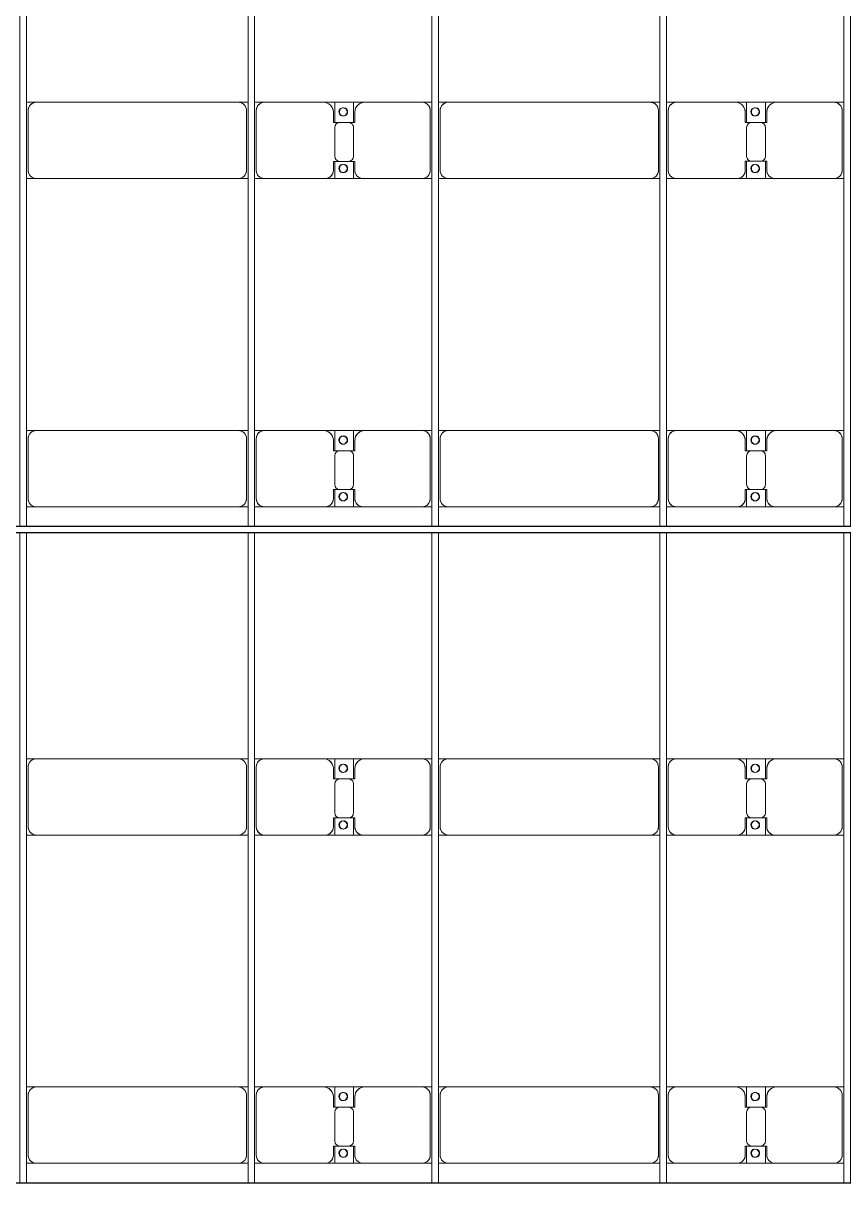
# Model space of a CAD drawing. Header units: millimetres. Extents: x -248177 to 167033, y 156986 to 268923.
# Drawn here: x -163822 to -158822, y 170400 to 177465 of the extents above; entities that cross this region are included whole.
import ezdxf

# ---------------------------------------------------------------- set-up
doc = ezdxf.new("R2010")
doc.units = ezdxf.units.MM
for name, color, linetype, lineweight in [('A-DETL-MBND', 5, 'Continuous', 9), ('A-GENM', 13, 'Continuous', 9), ('S-BEAM', 12, 'Continuous', 9)]:
    doc.layers.add(name, color=color, linetype=linetype, lineweight=lineweight)

# ---------------------------------------------------------------- blocks, each defined once
blk = doc.blocks.new('Dầm C52 - Dầm C52-24593-BỐ TRÍ KHUNG KẾT CẤU BÈ PIN 02')
at = {"layer": 'S-BEAM', "color": 1}
for p, q in [((-42198.2, 20), (-38238.2, 20)), ((-38198.2, 20), (-32238.2, 20)), ((-38238.2, -20), (-42198.2, -20)), ((-32238.2, -20), (-38198.2, -20))]:
    blk.add_line(p, q, dxfattribs=at)
blk = doc.blocks.new('Dai phao do pin - DẢI PHAO ĐỠ PIN-V139-BỐ TRÍ KHUNG KẾT CẤU BÈ PIN 02')
at = {"layer": 'A-DETL-MBND', "color": 8}
for p, q in [((1830.4, 241.6), (1889.7, 241.6)), ((1830.4, 241.6), (1889.7, 241.6)), ((3120.3, 241.6), (1889.7, 241.6)), ((3120.3, 241.6), (3179.7, 241.6)), ((3120.3, 241.6), (3179.7, 241.6)), ((3219.7, 241.6), (3279.7, 241.6)), ((3219.7, 241.6), (3279.7, 241.6)), ((3639.7, 241.6), (3279.7, 241.6)), ((3639.7, 241.6), (3822.2, 241.6)), ((3822.2, 241.6), (3639.7, 241.6)), ((3707.8, 241.6), (3890.3, 241.6)), ((3707.8, 116.2), (3707.8, 241.6)), ((3890.3, 241.6), (3707.8, 241.6)), ((3822.2, 241.6), (3822.2, 116.2)), ((4240.3, 241.6), (3890.3, 241.6)), ((4240.3, 241.6), (4299.7, 241.6)), ((4240.3, 241.6), (4299.7, 241.6)), ((4339.7, 241.6), (4399.7, 241.6)), ((4339.7, 241.6), (4399.7, 241.6)), ((5630.3, 241.6), (4399.7, 241.6)), ((5630.3, 241.6), (5689.7, 241.6)), ((5630.3, 241.6), (5689.7, 241.6)), ((5729.7, 241.6), (5789.7, 241.6)), ((5729.7, 241.6), (5789.7, 241.6)), ((6149.7, 241.6), (5789.7, 241.6)), ((6149.7, 241.6), (6332.2, 241.6)), ((6332.2, 241.6), (6149.7, 241.6)), ((6217.8, 241.6), (6400.3, 241.6)), ((6217.8, 116.2), (6217.8, 241.6)), ((6400.3, 241.6), (6217.8, 241.6)), ((6332.2, 241.6), (6332.2, 116.2)), ((6750.3, 241.6), (6400.3, 241.6)), ((6750.3, 241.6), (6809.7, 241.6)), ((6750.3, 241.6), (6809.7, 241.6)), ((1839.7, 191.6), (1839.7, -173.4)), ((3170.3, -173.4), (3170.3, 191.6)), ((3229.7, 191.6), (3229.7, -173.4)), ((3699.7, 118.2), (3699.7, 181.6)), ((3830.3, 181.6), (3830.3, 118.2)), ((4290.3, -173.4), (4290.3, 191.6)), ((4349.7, 191.6), (4349.7, -173.4)), ((5680.3, -173.4), (5680.3, 191.6)), ((5739.7, 191.6), (5739.7, -173.4)), ((6209.7, 118.2), (6209.7, 181.6)), ((6340.3, 181.6), (6340.3, 118.2)), ((6800.3, -173.4), (6800.3, 191.6)), ((3792.2, 118.2), (3699.7, 118.2)), ((3707.8, 88.2), (3707.8, -88.2)), ((3830.3, 118.2), (3737.8, 118.2)), ((3822.2, -88.2), (3822.2, 88.2)), ((6302.2, 118.2), (6209.7, 118.2)), ((6217.8, 88.2), (6217.8, -88.2)), ((6340.3, 118.2), (6247.8, 118.2)), ((6332.2, -88.2), (6332.2, 88.2)), ((3699.7, -173.4), (3699.7, -118.2)), ((3699.7, -118.2), (3792.2, -118.2)), ((3707.8, -223.4), (3707.8, -116.2)), ((3737.8, -118.2), (3830.3, -118.2)), ((3822.2, -116.2), (3822.2, -223.4)), ((3830.3, -118.2), (3830.3, -173.4)), ((6209.7, -173.4), (6209.7, -118.2)), ((6209.7, -118.2), (6302.2, -118.2)), ((6217.8, -223.4), (6217.8, -116.2)), ((6247.8, -118.2), (6340.3, -118.2)), ((6332.2, -116.2), (6332.2, -223.4)), ((6340.3, -118.2), (6340.3, -173.4)), ((1889.7, -223.4), (1830.4, -223.4)), ((1889.7, -223.4), (1830.4, -223.4)), ((1889.7, -223.4), (3120.3, -223.4)), ((3179.7, -223.4), (3120.3, -223.4)), ((3179.7, -223.4), (3120.3, -223.4)), ((3279.7, -223.4), (3219.7, -223.4)), ((3279.7, -223.4), (3219.7, -223.4)), ((3279.7, -223.4), (3649.7, -223.4)), ((3822.2, -223.4), (3649.7, -223.4)), ((3649.7, -223.4), (3822.2, -223.4)), ((3880.3, -223.4), (3707.8, -223.4)), ((3707.8, -223.4), (3880.3, -223.4)), ((3880.3, -223.4), (4240.3, -223.4)), ((4299.7, -223.4), (4240.3, -223.4)), ((4299.7, -223.4), (4240.3, -223.4)), ((4399.7, -223.4), (4339.7, -223.4)), ((4399.7, -223.4), (4339.7, -223.4)), ((4399.7, -223.4), (5630.3, -223.4)), ((5689.7, -223.4), (5630.3, -223.4)), ((5689.7, -223.4), (5630.3, -223.4)), ((5789.7, -223.4), (5729.7, -223.4)), ((5789.7, -223.4), (5729.7, -223.4)), ((5789.7, -223.4), (6159.7, -223.4)), ((6332.2, -223.4), (6159.7, -223.4)), ((6159.7, -223.4), (6332.2, -223.4)), ((6390.3, -223.4), (6217.8, -223.4)), ((6217.8, -223.4), (6390.3, -223.4)), ((6390.3, -223.4), (6750.3, -223.4)), ((6809.7, -223.4), (6750.3, -223.4)), ((6809.7, -223.4), (6750.3, -223.4))]:
    blk.add_line(p, q, dxfattribs=at)
for centre, radius, start, end in [((1889.7, 191.6), 50, 90, 180), ((1889.7, 191.6), 50, 150, 180), ((1889.7, 191.6), 50, 105, 135), ((3120.3, 191.6), 50, 360, 90), ((3120.3, 191.6), 50, 60, 90), ((3120.3, 191.6), 50, 15, 30), ((3279.7, 191.6), 50, 90, 180), ((3279.7, 191.6), 50, 105, 180), ((3639.7, 181.6), 60, 360, 90), ((3639.7, 181.6), 60, 360, 54.8778), ((3890.3, 181.6), 60, 90, 180), ((3890.3, 181.6), 60, 120, 180), ((4240.3, 191.6), 50, 360, 90), ((4240.3, 191.6), 50, 360, 75), ((4399.7, 191.6), 50, 90, 180), ((4399.7, 191.6), 50, 150, 180), ((4399.7, 191.6), 50, 105, 135), ((5630.3, 191.6), 50, 360, 90), ((5630.3, 191.6), 50, 60, 90), ((5630.3, 191.6), 50, 15, 30), ((5789.7, 191.6), 50, 90, 180), ((5789.7, 191.6), 50, 105, 180), ((6149.7, 181.6), 60, 0, 90), ((6149.7, 181.6), 60, 0, 60), ((6400.3, 181.6), 60, 90, 180), ((6400.3, 181.6), 60, 120, 180), ((6750.3, 191.6), 50, 360, 90), ((6750.3, 191.6), 50, 360, 75), ((3758.6, 183.2), 25, 0, 180), ((3758.6, 183.2), 25, 180, 0), ((3758.6, 183.2), 25, 0, 165), ((3761.4, 183.2), 25, 0, 180), ((3761.4, 183.2), 25, 90, 180), ((3761.4, 183.2), 25, 180, 0), ((3761.4, 183.2), 25, 180, 300), ((3758.6, 183.2), 25, 210, 0), ((3761.4, 183.2), 25, 15, 75), ((3761.4, 183.2), 25, 330, 345), ((6268.6, 183.2), 25, 0, 180), ((6268.6, 183.2), 25, 180, 0), ((6268.6, 183.2), 25, 0, 165), ((6271.4, 183.2), 25, 0, 180), ((6271.4, 183.2), 25, 90, 180), ((6271.4, 183.2), 25, 180, 0), ((6271.4, 183.2), 25, 180, 300), ((6268.6, 183.2), 25, 210, 0), ((6271.4, 183.2), 25, 15, 75), ((6271.4, 183.2), 25, 330, 345), ((3737.8, 88.2), 30, 90, 180), ((3792.2, 88.2), 30, 360, 90), ((6247.8, 88.2), 30, 90, 180), ((6302.2, 88.2), 30, 360, 90), ((3737.8, -88.2), 30, 180, 270), ((3758.6, -161.8), 25, 0, 180), ((3758.6, -161.8), 25, 105, 165), ((3761.4, -161.8), 25, 360, 180), ((3761.4, -161.8), 25, 105, 180), ((3758.6, -161.8), 25, 360, 75), ((3761.4, -161.8), 25, 15, 75), ((3792.2, -88.2), 30, 270, 360), ((6247.8, -88.2), 30, 180, 270), ((6268.6, -161.8), 25, 0, 180), ((6268.6, -161.8), 25, 105, 165), ((6271.4, -161.8), 25, 0, 180), ((6271.4, -161.8), 25, 105, 180), ((6268.6, -161.8), 25, 0, 75), ((6271.4, -161.8), 25, 15, 75), ((6302.2, -88.2), 30, 270, 0), ((1889.7, -173.4), 50, 180, 270), ((1889.7, -173.4), 50, 180, 210), ((3120.3, -173.4), 50, 270, 360), ((3120.3, -173.4), 50, 330, 360), ((3279.7, -173.4), 50, 180, 270), ((3279.7, -173.4), 50, 180, 255), ((3649.7, -173.4), 50, 270, 360), ((3649.7, -173.4), 50, 285, 0), ((3758.6, -161.8), 25, 180, 0), ((3758.6, -161.8), 25, 195, 360), ((3761.4, -161.8), 25, 180, 0), ((3761.4, -161.8), 25, 180, 270), ((3761.4, -161.8), 25, 285, 345), ((3880.3, -173.4), 50, 180, 270), ((3880.3, -173.4), 50, 180, 255), ((4240.3, -173.4), 50, 270, 360), ((4240.3, -173.4), 50, 285, 360), ((4399.7, -173.4), 50, 180, 270), ((4399.7, -173.4), 50, 180, 210), ((5630.3, -173.4), 50, 270, 360), ((5630.3, -173.4), 50, 330, 360), ((5789.7, -173.4), 50, 180, 270), ((5789.7, -173.4), 50, 180, 255), ((6159.7, -173.4), 50, 270, 0), ((6159.7, -173.4), 50, 285, 0), ((6268.6, -161.8), 25, 180, 0), ((6268.6, -161.8), 25, 195, 0), ((6271.4, -161.8), 25, 180, 0), ((6271.4, -161.8), 25, 180, 270), ((6271.4, -161.8), 25, 285, 345), ((6390.3, -173.4), 50, 180, 270), ((6390.3, -173.4), 50, 180, 255), ((6750.3, -173.4), 50, 270, 360), ((6750.3, -173.4), 50, 285, 360), ((1889.7, -173.4), 50, 240, 270), ((3120.3, -173.4), 50, 285, 300), ((4399.7, -173.4), 50, 240, 270), ((5630.3, -173.4), 50, 285, 300)]:
    blk.add_arc(centre, radius, start, end, dxfattribs=at)
blk = doc.blocks.new('Dai phao do pin - DẢI PHAO ĐỠ PIN-V140-BỐ TRÍ KHUNG KẾT CẤU BÈ PIN 02')
at = {"layer": 'A-DETL-MBND', "color": 8}
for p, q in [((1830.3, 241.6), (1889.7, 241.6)), ((1830.3, 241.6), (1889.7, 241.6)), ((3120.3, 241.6), (1889.7, 241.6)), ((3120.3, 241.6), (3179.7, 241.6)), ((3120.3, 241.6), (3179.7, 241.6)), ((3219.7, 241.6), (3279.7, 241.6)), ((3219.7, 241.6), (3279.7, 241.6)), ((3639.7, 241.6), (3279.7, 241.6)), ((3639.7, 241.6), (3822.2, 241.6)), ((3822.2, 241.6), (3639.7, 241.6)), ((3707.8, 241.6), (3890.3, 241.6)), ((3707.8, 116.2), (3707.8, 241.6)), ((3890.3, 241.6), (3707.8, 241.6)), ((3822.2, 241.6), (3822.2, 116.2)), ((4240.3, 241.6), (3890.3, 241.6)), ((4240.3, 241.6), (4299.7, 241.6)), ((4240.3, 241.6), (4299.7, 241.6)), ((4339.7, 241.6), (4399.7, 241.6)), ((4339.7, 241.6), (4399.7, 241.6)), ((5630.3, 241.6), (4399.7, 241.6)), ((5630.3, 241.6), (5689.7, 241.6)), ((5630.3, 241.6), (5689.7, 241.6)), ((5729.7, 241.6), (5789.7, 241.6)), ((5729.7, 241.6), (5789.7, 241.6)), ((6149.7, 241.6), (5789.7, 241.6)), ((6149.7, 241.6), (6332.2, 241.6)), ((6332.2, 241.6), (6149.7, 241.6)), ((6217.8, 241.6), (6400.3, 241.6)), ((6217.8, 116.2), (6217.8, 241.6)), ((6400.3, 241.6), (6217.8, 241.6)), ((6332.2, 241.6), (6332.2, 116.2)), ((6750.3, 241.6), (6400.3, 241.6)), ((6750.3, 241.6), (6809.7, 241.6)), ((6750.3, 241.6), (6809.7, 241.6)), ((1839.7, 191.6), (1839.7, -173.4)), ((3170.3, -173.4), (3170.3, 191.6)), ((3229.7, 191.6), (3229.7, -173.4)), ((3699.7, 118.2), (3699.7, 181.6)), ((3830.3, 181.6), (3830.3, 118.2)), ((4290.3, -173.4), (4290.3, 191.6)), ((4349.7, 191.6), (4349.7, -173.4)), ((5680.3, -173.4), (5680.3, 191.6)), ((5739.7, 191.6), (5739.7, -173.4)), ((6209.7, 118.2), (6209.7, 181.6)), ((6340.3, 181.6), (6340.3, 118.2)), ((6800.3, -173.4), (6800.3, 191.6)), ((3792.2, 118.2), (3699.7, 118.2)), ((3707.8, 88.2), (3707.8, -88.2)), ((3830.3, 118.2), (3737.8, 118.2)), ((3822.2, -88.2), (3822.2, 88.2)), ((6302.2, 118.2), (6209.7, 118.2)), ((6217.8, 88.2), (6217.8, -88.2)), ((6340.3, 118.2), (6247.8, 118.2)), ((6332.2, -88.2), (6332.2, 88.2)), ((3699.7, -173.4), (3699.7, -118.2)), ((3699.7, -118.2), (3792.2, -118.2)), ((3707.8, -223.4), (3707.8, -116.2)), ((3737.8, -118.2), (3830.3, -118.2)), ((3822.2, -116.2), (3822.2, -223.4)), ((3830.3, -118.2), (3830.3, -173.4)), ((6209.7, -173.4), (6209.7, -118.2)), ((6209.7, -118.2), (6302.2, -118.2)), ((6217.8, -223.4), (6217.8, -116.2)), ((6247.8, -118.2), (6340.3, -118.2)), ((6332.2, -116.2), (6332.2, -223.4)), ((6340.3, -118.2), (6340.3, -173.4)), ((1889.7, -223.4), (1830.3, -223.4)), ((1889.7, -223.4), (1830.3, -223.4)), ((1889.7, -223.4), (3120.3, -223.4)), ((3179.7, -223.4), (3120.3, -223.4)), ((3179.7, -223.4), (3120.3, -223.4)), ((3279.7, -223.4), (3219.7, -223.4)), ((3279.7, -223.4), (3219.7, -223.4)), ((3279.7, -223.4), (3649.7, -223.4)), ((3822.2, -223.4), (3649.7, -223.4)), ((3649.7, -223.4), (3822.2, -223.4)), ((3880.3, -223.4), (3707.8, -223.4)), ((3707.8, -223.4), (3880.3, -223.4)), ((3880.3, -223.4), (4240.3, -223.4)), ((4299.7, -223.4), (4240.3, -223.4)), ((4299.7, -223.4), (4240.3, -223.4)), ((4399.7, -223.4), (4339.7, -223.4)), ((4399.7, -223.4), (4339.7, -223.4)), ((4399.7, -223.4), (5630.3, -223.4)), ((5689.7, -223.4), (5630.3, -223.4)), ((5689.7, -223.4), (5630.3, -223.4)), ((5789.7, -223.4), (5729.7, -223.4)), ((5789.7, -223.4), (5729.7, -223.4)), ((5789.7, -223.4), (6159.7, -223.4)), ((6332.2, -223.4), (6159.7, -223.4)), ((6159.7, -223.4), (6332.2, -223.4)), ((6390.3, -223.4), (6217.8, -223.4)), ((6217.8, -223.4), (6390.3, -223.4)), ((6390.3, -223.4), (6750.3, -223.4)), ((6809.7, -223.4), (6750.3, -223.4)), ((6809.7, -223.4), (6750.3, -223.4))]:
    blk.add_line(p, q, dxfattribs=at)
for centre, radius, start, end in [((1889.7, 191.6), 50, 90, 180), ((1889.7, 191.6), 50, 150, 180), ((1889.7, 191.6), 50, 105, 135), ((3120.3, 191.6), 50, 360, 90), ((3120.3, 191.6), 50, 60, 90), ((3120.3, 191.6), 50, 15, 30), ((3279.7, 191.6), 50, 90, 180), ((3279.7, 191.6), 50, 105, 180), ((3639.7, 181.6), 60, 360, 90), ((3639.7, 181.6), 60, 360, 54.90976), ((3890.3, 181.6), 60, 90, 180), ((3890.3, 181.6), 60, 120, 180), ((4240.3, 191.6), 50, 360, 90), ((4240.3, 191.6), 50, 360, 75), ((4399.7, 191.6), 50, 90, 180), ((4399.7, 191.6), 50, 150, 180), ((4399.7, 191.6), 50, 105, 135), ((5630.3, 191.6), 50, 360, 90), ((5630.3, 191.6), 50, 60, 90), ((5630.3, 191.6), 50, 15, 30), ((5789.7, 191.6), 50, 90, 180), ((5789.7, 191.6), 50, 105, 180), ((6149.7, 181.6), 60, 0, 90), ((6149.7, 181.6), 60, 0, 60), ((6400.3, 181.6), 60, 90, 180), ((6400.3, 181.6), 60, 120, 180), ((6750.3, 191.6), 50, 360, 90), ((6750.3, 191.6), 50, 360, 75), ((3758.6, 183.2), 25, 0, 180), ((3758.6, 183.2), 25, 180, 0), ((3758.6, 183.2), 25, 0, 165), ((3761.4, 183.2), 25, 0, 180), ((3761.4, 183.2), 25, 90, 180), ((3761.4, 183.2), 25, 180, 0), ((3761.4, 183.2), 25, 180, 300), ((3758.6, 183.2), 25, 210, 0), ((3761.4, 183.2), 25, 15, 75), ((3761.4, 183.2), 25, 330, 345), ((6268.6, 183.2), 25, 0, 180), ((6268.6, 183.2), 25, 180, 0), ((6268.6, 183.2), 25, 0, 165), ((6271.4, 183.2), 25, 0, 180), ((6271.4, 183.2), 25, 90, 180), ((6271.4, 183.2), 25, 180, 0), ((6271.4, 183.2), 25, 180, 300), ((6268.6, 183.2), 25, 210, 0), ((6271.4, 183.2), 25, 15, 75), ((6271.4, 183.2), 25, 330, 345), ((3737.8, 88.2), 30, 90, 180), ((3792.2, 88.2), 30, 360, 90), ((6247.8, 88.2), 30, 90, 180), ((6302.2, 88.2), 30, 360, 90), ((3737.8, -88.2), 30, 180, 270), ((3758.6, -161.8), 25, 0, 180), ((3758.6, -161.8), 25, 105, 165), ((3761.4, -161.8), 25, 360, 180), ((3761.4, -161.8), 25, 105, 180), ((3758.6, -161.8), 25, 360, 75), ((3761.4, -161.8), 25, 15, 75), ((3792.2, -88.2), 30, 270, 360), ((6247.8, -88.2), 30, 180, 270), ((6268.6, -161.8), 25, 0, 180), ((6268.6, -161.8), 25, 105, 165), ((6271.4, -161.8), 25, 0, 180), ((6271.4, -161.8), 25, 105, 180), ((6268.6, -161.8), 25, 0, 75), ((6271.4, -161.8), 25, 15, 75), ((6302.2, -88.2), 30, 270, 0), ((1889.7, -173.4), 50, 180, 270), ((1889.7, -173.4), 50, 180, 210), ((3120.3, -173.4), 50, 270, 360), ((3120.3, -173.4), 50, 330, 360), ((3279.7, -173.4), 50, 180, 270), ((3279.7, -173.4), 50, 180, 255), ((3649.7, -173.4), 50, 270, 360), ((3649.7, -173.4), 50, 285, 0), ((3758.6, -161.8), 25, 180, 0), ((3758.6, -161.8), 25, 195, 360), ((3761.4, -161.8), 25, 180, 0), ((3761.4, -161.8), 25, 180, 270), ((3761.4, -161.8), 25, 285, 345), ((3880.3, -173.4), 50, 180, 270), ((3880.3, -173.4), 50, 180, 255), ((4240.3, -173.4), 50, 270, 360), ((4240.3, -173.4), 50, 285, 360), ((4399.7, -173.4), 50, 180, 270), ((4399.7, -173.4), 50, 180, 210), ((5630.3, -173.4), 50, 270, 360), ((5630.3, -173.4), 50, 330, 360), ((5789.7, -173.4), 50, 180, 270), ((5789.7, -173.4), 50, 180, 255), ((6159.7, -173.4), 50, 270, 0), ((6159.7, -173.4), 50, 285, 0), ((6268.6, -161.8), 25, 180, 0), ((6268.6, -161.8), 25, 195, 0), ((6271.4, -161.8), 25, 180, 0), ((6271.4, -161.8), 25, 180, 270), ((6271.4, -161.8), 25, 285, 345), ((6390.3, -173.4), 50, 180, 270), ((6390.3, -173.4), 50, 180, 255), ((6750.3, -173.4), 50, 270, 360), ((6750.3, -173.4), 50, 285, 360), ((1889.7, -173.4), 50, 240, 270), ((3120.3, -173.4), 50, 285, 300), ((4399.7, -173.4), 50, 240, 270), ((5630.3, -173.4), 50, 285, 300)]:
    blk.add_arc(centre, radius, start, end, dxfattribs=at)
blk = doc.blocks.new('Dai phao do pin - DẢI PHAO ĐỠ PIN-V141-BỐ TRÍ KHUNG KẾT CẤU BÈ PIN 02')
at = {"layer": 'A-DETL-MBND', "color": 8}
for p, q in [((1830.3, 241.6), (1889.7, 241.6)), ((1830.3, 241.6), (1889.7, 241.6)), ((3120.3, 241.6), (1889.7, 241.6)), ((3120.3, 241.6), (3179.7, 241.6)), ((3120.3, 241.6), (3179.7, 241.6)), ((3219.7, 241.6), (3279.7, 241.6)), ((3219.7, 241.6), (3279.7, 241.6)), ((3639.7, 241.6), (3279.7, 241.6)), ((3639.7, 241.6), (3822.2, 241.6)), ((3822.2, 241.6), (3639.7, 241.6)), ((3707.8, 241.6), (3890.3, 241.6)), ((3707.8, 116.2), (3707.8, 241.6)), ((3890.3, 241.6), (3707.8, 241.6)), ((3822.2, 241.6), (3822.2, 116.2)), ((4240.3, 241.6), (3890.3, 241.6)), ((4240.3, 241.6), (4299.7, 241.6)), ((4240.3, 241.6), (4299.7, 241.6)), ((4339.7, 241.6), (4399.7, 241.6)), ((4339.7, 241.6), (4399.7, 241.6)), ((5630.3, 241.6), (4399.7, 241.6)), ((5630.3, 241.6), (5689.7, 241.6)), ((5630.3, 241.6), (5689.7, 241.6)), ((5729.7, 241.6), (5789.7, 241.6)), ((5729.7, 241.6), (5789.7, 241.6)), ((6149.7, 241.6), (5789.7, 241.6)), ((6149.7, 241.6), (6332.2, 241.6)), ((6332.2, 241.6), (6149.7, 241.6)), ((6217.8, 241.6), (6400.3, 241.6)), ((6217.8, 116.2), (6217.8, 241.6)), ((6400.3, 241.6), (6217.8, 241.6)), ((6332.2, 241.6), (6332.2, 116.2)), ((6750.3, 241.6), (6400.3, 241.6)), ((6750.3, 241.6), (6809.7, 241.6)), ((6750.3, 241.6), (6809.7, 241.6)), ((1839.7, 191.6), (1839.7, -173.4)), ((3170.3, -173.4), (3170.3, 191.6)), ((3229.7, 191.6), (3229.7, -173.4)), ((3699.7, 118.2), (3699.7, 181.6)), ((3830.3, 181.6), (3830.3, 118.2)), ((4290.3, -173.4), (4290.3, 191.6)), ((4349.7, 191.6), (4349.7, -173.4)), ((5680.3, -173.4), (5680.3, 191.6)), ((5739.7, 191.6), (5739.7, -173.4)), ((6209.7, 118.2), (6209.7, 181.6)), ((6340.3, 181.6), (6340.3, 118.2)), ((6800.3, -173.4), (6800.3, 191.6)), ((3792.2, 118.2), (3699.7, 118.2)), ((3707.8, 88.2), (3707.8, -88.2)), ((3830.3, 118.2), (3737.8, 118.2)), ((3822.2, -88.2), (3822.2, 88.2)), ((6302.2, 118.2), (6209.7, 118.2)), ((6217.8, 88.2), (6217.8, -88.2)), ((6340.3, 118.2), (6247.8, 118.2)), ((6332.2, -88.2), (6332.2, 88.2)), ((3699.7, -173.4), (3699.7, -118.2)), ((3699.7, -118.2), (3792.2, -118.2)), ((3707.8, -223.4), (3707.8, -116.2)), ((3737.8, -118.2), (3830.3, -118.2)), ((3822.2, -116.2), (3822.2, -223.4)), ((3830.3, -118.2), (3830.3, -173.4)), ((6209.7, -173.4), (6209.7, -118.2)), ((6209.7, -118.2), (6302.2, -118.2)), ((6217.8, -223.4), (6217.8, -116.2)), ((6247.8, -118.2), (6340.3, -118.2)), ((6332.2, -116.2), (6332.2, -223.4)), ((6340.3, -118.2), (6340.3, -173.4)), ((1889.7, -223.4), (1830.3, -223.4)), ((1889.7, -223.4), (1830.3, -223.4)), ((1889.7, -223.4), (3120.3, -223.4)), ((3179.7, -223.4), (3120.3, -223.4)), ((3179.7, -223.4), (3120.3, -223.4)), ((3279.7, -223.4), (3219.7, -223.4)), ((3279.7, -223.4), (3219.7, -223.4)), ((3279.7, -223.4), (3649.7, -223.4)), ((3822.2, -223.4), (3649.7, -223.4)), ((3649.7, -223.4), (3822.2, -223.4)), ((3880.3, -223.4), (3707.8, -223.4)), ((3707.8, -223.4), (3880.3, -223.4)), ((3880.3, -223.4), (4240.3, -223.4)), ((4299.7, -223.4), (4240.3, -223.4)), ((4299.7, -223.4), (4240.3, -223.4)), ((4399.7, -223.4), (4339.7, -223.4)), ((4399.7, -223.4), (4339.7, -223.4)), ((4399.7, -223.4), (5630.3, -223.4)), ((5689.7, -223.4), (5630.3, -223.4)), ((5689.7, -223.4), (5630.3, -223.4)), ((5789.7, -223.4), (5729.7, -223.4)), ((5789.7, -223.4), (5729.7, -223.4)), ((5789.7, -223.4), (6159.7, -223.4)), ((6332.2, -223.4), (6159.7, -223.4)), ((6159.7, -223.4), (6332.2, -223.4)), ((6390.3, -223.4), (6217.8, -223.4)), ((6217.8, -223.4), (6390.3, -223.4)), ((6390.3, -223.4), (6750.3, -223.4)), ((6809.7, -223.4), (6750.3, -223.4)), ((6809.7, -223.4), (6750.3, -223.4))]:
    blk.add_line(p, q, dxfattribs=at)
for centre, radius, start, end in [((1889.7, 191.6), 50, 90, 180), ((1889.7, 191.6), 50, 150, 180), ((1889.7, 191.6), 50, 105, 135), ((3120.3, 191.6), 50, 360, 90), ((3120.3, 191.6), 50, 60, 90), ((3120.3, 191.6), 50, 15, 30), ((3279.7, 191.6), 50, 90, 180), ((3279.7, 191.6), 50, 105, 180), ((3639.7, 181.6), 60, 360, 90), ((3639.7, 181.6), 60, 360, 54.94173), ((3890.3, 181.6), 60, 90, 180), ((3890.3, 181.6), 60, 120, 180), ((4240.3, 191.6), 50, 360, 90), ((4240.3, 191.6), 50, 360, 75), ((4399.7, 191.6), 50, 90, 180), ((4399.7, 191.6), 50, 150, 180), ((4399.7, 191.6), 50, 105, 135), ((5630.3, 191.6), 50, 360, 90), ((5630.3, 191.6), 50, 60, 90), ((5630.3, 191.6), 50, 15, 30), ((5789.7, 191.6), 50, 90, 180), ((5789.7, 191.6), 50, 105, 180), ((6149.7, 181.6), 60, 0, 90), ((6149.7, 181.6), 60, 0, 60), ((6400.3, 181.6), 60, 90, 180), ((6400.3, 181.6), 60, 120, 180), ((6750.3, 191.6), 50, 360, 90), ((6750.3, 191.6), 50, 360, 75), ((3758.6, 183.2), 25, 0, 180), ((3758.6, 183.2), 25, 180, 0), ((3758.6, 183.2), 25, 0, 165), ((3761.4, 183.2), 25, 0, 180), ((3761.4, 183.2), 25, 90, 180), ((3761.4, 183.2), 25, 180, 0), ((3761.4, 183.2), 25, 180, 300), ((3758.6, 183.2), 25, 210, 0), ((3761.4, 183.2), 25, 15, 75), ((3761.4, 183.2), 25, 330, 345), ((6268.6, 183.2), 25, 0, 180), ((6268.6, 183.2), 25, 180, 0), ((6268.6, 183.2), 25, 0, 165), ((6271.4, 183.2), 25, 0, 180), ((6271.4, 183.2), 25, 90, 180), ((6271.4, 183.2), 25, 180, 0), ((6271.4, 183.2), 25, 180, 300), ((6268.6, 183.2), 25, 210, 0), ((6271.4, 183.2), 25, 15, 75), ((6271.4, 183.2), 25, 330, 345), ((3737.8, 88.2), 30, 90, 180), ((3792.2, 88.2), 30, 360, 90), ((6247.8, 88.2), 30, 90, 180), ((6302.2, 88.2), 30, 360, 90), ((3737.8, -88.2), 30, 180, 270), ((3758.6, -161.8), 25, 0, 180), ((3758.6, -161.8), 25, 105, 165), ((3761.4, -161.8), 25, 360, 180), ((3761.4, -161.8), 25, 105, 180), ((3758.6, -161.8), 25, 360, 75), ((3761.4, -161.8), 25, 15, 75), ((3792.2, -88.2), 30, 270, 360), ((6247.8, -88.2), 30, 180, 270), ((6268.6, -161.8), 25, 0, 180), ((6268.6, -161.8), 25, 105, 165), ((6271.4, -161.8), 25, 0, 180), ((6271.4, -161.8), 25, 105, 180), ((6268.6, -161.8), 25, 0, 75), ((6271.4, -161.8), 25, 15, 75), ((6302.2, -88.2), 30, 270, 0), ((1889.7, -173.4), 50, 180, 270), ((1889.7, -173.4), 50, 180, 210), ((3120.3, -173.4), 50, 270, 360), ((3120.3, -173.4), 50, 330, 357.86116), ((3279.7, -173.4), 50, 180, 270), ((3279.7, -173.4), 50, 182.13976, 255), ((3649.7, -173.4), 50, 270, 360), ((3649.7, -173.4), 50, 285, 357.85303), ((3758.6, -161.8), 25, 180, 0), ((3758.6, -161.8), 25, 195, 360), ((3761.4, -161.8), 25, 180, 0), ((3761.4, -161.8), 25, 180, 270), ((3761.4, -161.8), 25, 285, 345), ((3880.3, -173.4), 50, 180, 270), ((3880.3, -173.4), 50, 182.14898, 255), ((4240.3, -173.4), 50, 270, 360), ((4240.3, -173.4), 50, 285, 360), ((4399.7, -173.4), 50, 180, 270), ((4399.7, -173.4), 50, 180, 210), ((5630.3, -173.4), 50, 270, 360), ((5630.3, -173.4), 50, 330, 357.82264), ((5789.7, -173.4), 50, 180, 270), ((5789.7, -173.4), 50, 182.17828, 255), ((6159.7, -173.4), 50, 270, 0), ((6159.7, -173.4), 50, 285, 357.81451), ((6268.6, -161.8), 25, 180, 0), ((6268.6, -161.8), 25, 195, 0), ((6271.4, -161.8), 25, 180, 0), ((6271.4, -161.8), 25, 180, 270), ((6271.4, -161.8), 25, 285, 345), ((6390.3, -173.4), 50, 180, 270), ((6390.3, -173.4), 50, 182.1875, 255), ((6750.3, -173.4), 50, 270, 360), ((6750.3, -173.4), 50, 285, 360), ((1889.7, -173.4), 50, 240, 270), ((3120.3, -173.4), 50, 285, 300), ((4399.7, -173.4), 50, 240, 270), ((5630.3, -173.4), 50, 285, 300)]:
    blk.add_arc(centre, radius, start, end, dxfattribs=at)
blk = doc.blocks.new('Dai phao do pin - DẢI PHAO ĐỠ PIN-V142-BỐ TRÍ KHUNG KẾT CẤU BÈ PIN 02')
at = {"layer": 'A-DETL-MBND', "color": 8}
for p, q in [((1830.3, 241.6), (1889.7, 241.6)), ((1830.3, 241.6), (1889.7, 241.6)), ((3120.3, 241.6), (1889.7, 241.6)), ((3120.3, 241.6), (3179.7, 241.6)), ((3120.3, 241.6), (3179.7, 241.6)), ((3219.7, 241.6), (3279.7, 241.6)), ((3219.7, 241.6), (3279.7, 241.6)), ((3639.7, 241.6), (3279.7, 241.6)), ((3639.7, 241.6), (3822.2, 241.6)), ((3822.2, 241.6), (3639.7, 241.6)), ((3707.8, 241.6), (3890.3, 241.6)), ((3707.8, 116.2), (3707.8, 241.6)), ((3890.3, 241.6), (3707.8, 241.6)), ((3822.2, 241.6), (3822.2, 116.2)), ((4240.3, 241.6), (3890.3, 241.6)), ((4240.3, 241.6), (4299.7, 241.6)), ((4240.3, 241.6), (4299.7, 241.6)), ((4339.7, 241.6), (4399.7, 241.6)), ((4339.7, 241.6), (4399.7, 241.6)), ((5630.3, 241.6), (4399.7, 241.6)), ((5630.3, 241.6), (5689.7, 241.6)), ((5630.3, 241.6), (5689.7, 241.6)), ((5729.7, 241.6), (5789.7, 241.6)), ((5729.7, 241.6), (5789.7, 241.6)), ((6149.7, 241.6), (5789.7, 241.6)), ((6149.7, 241.6), (6332.2, 241.6)), ((6332.2, 241.6), (6149.7, 241.6)), ((6217.8, 241.6), (6400.3, 241.6)), ((6217.8, 116.2), (6217.8, 241.6)), ((6400.3, 241.6), (6217.8, 241.6)), ((6332.2, 241.6), (6332.2, 116.2)), ((6750.3, 241.6), (6400.3, 241.6)), ((6750.3, 241.6), (6809.7, 241.6)), ((6750.3, 241.6), (6809.7, 241.6)), ((1839.7, 191.6), (1839.7, -173.4)), ((3170.3, -173.4), (3170.3, 191.6)), ((3229.7, 191.6), (3229.7, -173.4)), ((3699.7, 118.2), (3699.7, 181.6)), ((3830.3, 181.6), (3830.3, 118.2)), ((4290.3, -173.4), (4290.3, 191.6)), ((4349.7, 191.6), (4349.7, -173.4)), ((5680.3, -173.4), (5680.3, 191.6)), ((5739.7, 191.6), (5739.7, -173.4)), ((6209.7, 118.2), (6209.7, 181.6)), ((6340.3, 181.6), (6340.3, 118.2)), ((6800.3, -173.4), (6800.3, 191.6)), ((3792.2, 118.2), (3699.7, 118.2)), ((3707.8, 88.2), (3707.8, -88.2)), ((3830.3, 118.2), (3737.8, 118.2)), ((3822.2, -88.2), (3822.2, 88.2)), ((6302.2, 118.2), (6209.7, 118.2)), ((6217.8, 88.2), (6217.8, -88.2)), ((6340.3, 118.2), (6247.8, 118.2)), ((6332.2, -88.2), (6332.2, 88.2)), ((3699.7, -173.4), (3699.7, -118.2)), ((3699.7, -118.2), (3792.2, -118.2)), ((3707.8, -223.4), (3707.8, -116.2)), ((3737.8, -118.2), (3830.3, -118.2)), ((3822.2, -116.2), (3822.2, -223.4)), ((3830.3, -118.2), (3830.3, -173.4)), ((6209.7, -173.4), (6209.7, -118.2)), ((6209.7, -118.2), (6302.2, -118.2)), ((6217.8, -223.4), (6217.8, -116.2)), ((6247.8, -118.2), (6340.3, -118.2)), ((6332.2, -116.2), (6332.2, -223.4)), ((6340.3, -118.2), (6340.3, -173.4)), ((1889.7, -223.4), (1830.3, -223.4)), ((1889.7, -223.4), (1830.3, -223.4)), ((1889.7, -223.4), (3120.3, -223.4)), ((3179.7, -223.4), (3120.3, -223.4)), ((3179.7, -223.4), (3120.3, -223.4)), ((3279.7, -223.4), (3219.7, -223.4)), ((3279.7, -223.4), (3219.7, -223.4)), ((3279.7, -223.4), (3649.7, -223.4)), ((3822.2, -223.4), (3649.7, -223.4)), ((3649.7, -223.4), (3822.2, -223.4)), ((3880.3, -223.4), (3707.8, -223.4)), ((3707.8, -223.4), (3880.3, -223.4)), ((3880.3, -223.4), (4240.3, -223.4)), ((4299.7, -223.4), (4240.3, -223.4)), ((4299.7, -223.4), (4240.3, -223.4)), ((4399.7, -223.4), (4339.7, -223.4)), ((4399.7, -223.4), (4339.7, -223.4)), ((4399.7, -223.4), (5630.3, -223.4)), ((5689.7, -223.4), (5630.3, -223.4)), ((5689.7, -223.4), (5630.3, -223.4)), ((5789.7, -223.4), (5729.7, -223.4)), ((5789.7, -223.4), (5729.7, -223.4)), ((5789.7, -223.4), (6159.7, -223.4)), ((6332.2, -223.4), (6159.7, -223.4)), ((6159.7, -223.4), (6332.2, -223.4)), ((6390.3, -223.4), (6217.8, -223.4)), ((6217.8, -223.4), (6390.3, -223.4)), ((6390.3, -223.4), (6750.3, -223.4)), ((6809.7, -223.4), (6750.3, -223.4)), ((6809.7, -223.4), (6750.3, -223.4))]:
    blk.add_line(p, q, dxfattribs=at)
for centre, radius, start, end in [((1889.7, 191.6), 50, 90, 180), ((1889.7, 191.6), 50, 150, 180), ((1889.7, 191.6), 50, 105, 135), ((3120.3, 191.6), 50, 360, 90), ((3120.3, 191.6), 50, 60, 90), ((3120.3, 191.6), 50, 15, 30), ((3279.7, 191.6), 50, 90, 180), ((3279.7, 191.6), 50, 105, 180), ((3639.7, 181.6), 60, 360, 90), ((3639.7, 181.6), 60, 360, 54.97369), ((3890.3, 181.6), 60, 90, 180), ((3890.3, 181.6), 60, 120, 180), ((4240.3, 191.6), 50, 360, 90), ((4240.3, 191.6), 50, 360, 75), ((4399.7, 191.6), 50, 90, 180), ((4399.7, 191.6), 50, 150, 180), ((4399.7, 191.6), 50, 105, 135), ((5630.3, 191.6), 50, 360, 90), ((5630.3, 191.6), 50, 60, 90), ((5630.3, 191.6), 50, 15, 30), ((5789.7, 191.6), 50, 90, 180), ((5789.7, 191.6), 50, 105, 180), ((6149.7, 181.6), 60, 0, 90), ((6149.7, 181.6), 60, 0, 60), ((6400.3, 181.6), 60, 90, 180), ((6400.3, 181.6), 60, 120, 180), ((6750.3, 191.6), 50, 360, 90), ((6750.3, 191.6), 50, 360, 75), ((3758.6, 183.2), 25, 0, 180), ((3758.6, 183.2), 25, 180, 0), ((3758.6, 183.2), 25, 0, 165), ((3761.4, 183.2), 25, 0, 180), ((3761.4, 183.2), 25, 90, 180), ((3761.4, 183.2), 25, 180, 0), ((3761.4, 183.2), 25, 180, 300), ((3758.6, 183.2), 25, 210, 0), ((3761.4, 183.2), 25, 15, 75), ((3761.4, 183.2), 25, 330, 345), ((6268.6, 183.2), 25, 0, 180), ((6268.6, 183.2), 25, 180, 0), ((6268.6, 183.2), 25, 0, 165), ((6271.4, 183.2), 25, 0, 180), ((6271.4, 183.2), 25, 90, 180), ((6271.4, 183.2), 25, 180, 0), ((6271.4, 183.2), 25, 180, 300), ((6268.6, 183.2), 25, 210, 0), ((6271.4, 183.2), 25, 15, 75), ((6271.4, 183.2), 25, 330, 345), ((3737.8, 88.2), 30, 90, 180), ((3792.2, 88.2), 30, 360, 90), ((6247.8, 88.2), 30, 90, 180), ((6302.2, 88.2), 30, 360, 90), ((3737.8, -88.2), 30, 180, 270), ((3758.6, -161.8), 25, 0, 180), ((3758.6, -161.8), 25, 105, 165), ((3761.4, -161.8), 25, 360, 180), ((3761.4, -161.8), 25, 105, 180), ((3758.6, -161.8), 25, 360, 75), ((3761.4, -161.8), 25, 15, 75), ((3792.2, -88.2), 30, 270, 360), ((6247.8, -88.2), 30, 180, 270), ((6268.6, -161.8), 25, 0, 180), ((6268.6, -161.8), 25, 105, 165), ((6271.4, -161.8), 25, 0, 180), ((6271.4, -161.8), 25, 105, 180), ((6268.6, -161.8), 25, 0, 75), ((6271.4, -161.8), 25, 15, 75), ((6302.2, -88.2), 30, 270, 0), ((1889.7, -173.4), 50, 180, 270), ((1889.7, -173.4), 50, 180, 210), ((3120.3, -173.4), 50, 270, 360), ((3120.3, -173.4), 50, 330, 360), ((3279.7, -173.4), 50, 180, 270), ((3279.7, -173.4), 50, 180, 255), ((3649.7, -173.4), 50, 270, 360), ((3649.7, -173.4), 50, 285, 0), ((3758.6, -161.8), 25, 180, 0), ((3758.6, -161.8), 25, 195, 360), ((3761.4, -161.8), 25, 180, 0), ((3761.4, -161.8), 25, 180, 270), ((3761.4, -161.8), 25, 285, 345), ((3880.3, -173.4), 50, 180, 270), ((3880.3, -173.4), 50, 180, 255), ((4240.3, -173.4), 50, 270, 360), ((4240.3, -173.4), 50, 285, 360), ((4399.7, -173.4), 50, 180, 270), ((4399.7, -173.4), 50, 180, 210), ((5630.3, -173.4), 50, 270, 360), ((5630.3, -173.4), 50, 330, 360), ((5789.7, -173.4), 50, 180, 270), ((5789.7, -173.4), 50, 180, 255), ((6159.7, -173.4), 50, 270, 0), ((6159.7, -173.4), 50, 285, 0), ((6268.6, -161.8), 25, 180, 0), ((6268.6, -161.8), 25, 195, 0), ((6271.4, -161.8), 25, 180, 0), ((6271.4, -161.8), 25, 180, 270), ((6271.4, -161.8), 25, 285, 345), ((6390.3, -173.4), 50, 180, 270), ((6390.3, -173.4), 50, 180, 255), ((6750.3, -173.4), 50, 270, 360), ((6750.3, -173.4), 50, 285, 360), ((1889.7, -173.4), 50, 240, 270), ((3120.3, -173.4), 50, 285, 300), ((4399.7, -173.4), 50, 240, 270), ((5630.3, -173.4), 50, 285, 300)]:
    blk.add_arc(centre, radius, start, end, dxfattribs=at)
blk = doc.blocks.new('Dầm C52 - Hộp 40x60-25000-BỐ TRÍ KHUNG KẾT CẤU BÈ PIN 02')
at = {"layer": 'S-BEAM', "color": 3, "lineweight": 25}
blk.add_line((-56544.2, 20), (56544.2, 20), dxfattribs=at)
blk = doc.blocks.new('Dầm C52 - Hộp 40x60-25087-BỐ TRÍ KHUNG KẾT CẤU BÈ PIN 02')
at = {"layer": 'S-BEAM', "color": 3, "lineweight": 25}
for p, q in [((-75394.578163, 20), (75394.578163, 20)), ((75394.578163, -20), (-75394.578163, -20))]:
    blk.add_line(p, q, dxfattribs=at)
blk = doc.blocks.new('HOBANMONG_BEPIN 2_rvt-1-BỐ TRÍ KHUNG KẾT CẤU BÈ PIN 02')
at = {"layer": 'A-GENM', "lineweight": 9, "rotation": 0.0007586094741477002}
for name, p in [('Dai phao do pin - DẢI PHAO ĐỠ PIN-V139-BỐ TRÍ KHUNG KẾT CẤU BÈ PIN 02', (-165632.1, 176741.8)), ('Dai phao do pin - DẢI PHAO ĐỠ PIN-V140-BỐ TRÍ KHUNG KẾT CẤU BÈ PIN 02', (-165632.1, 174741.8)), ('Dai phao do pin - DẢI PHAO ĐỠ PIN-V141-BỐ TRÍ KHUNG KẾT CẤU BÈ PIN 02', (-165632, 172741.8)), ('Dai phao do pin - DẢI PHAO ĐỠ PIN-V142-BỐ TRÍ KHUNG KẾT CẤU BÈ PIN 02', (-165632, 170741.8))]:
    blk.add_blockref(name, p, dxfattribs=at)
at = {"layer": 'S-BEAM', "lineweight": 9}
for name, p, rotation in [('Dầm C52 - Dầm C52-24593-BỐ TRÍ KHUNG KẾT CẤU BÈ PIN 02', (-163822.9, 212598.3), 90.00075860989138), ('Dầm C52 - Dầm C52-24593-BỐ TRÍ KHUNG KẾT CẤU BÈ PIN 02', (-162432.9, 212598.3), 90.00075860989138), ('Dầm C52 - Dầm C52-24593-BỐ TRÍ KHUNG KẾT CẤU BÈ PIN 02', (-161312.9, 212598.3), 90.00075860989138), ('Dầm C52 - Dầm C52-24593-BỐ TRÍ KHUNG KẾT CẤU BÈ PIN 02', (-159922.9, 212598.4), 90.00075860989138), ('Dầm C52 - Dầm C52-24593-BỐ TRÍ KHUNG KẾT CẤU BÈ PIN 02', (-158802.9, 212598.4), 90.00075860989138), ('Dầm C52 - Hộp 40x60-25087-BỐ TRÍ KHUNG KẾT CẤU BÈ PIN 02', (-131713.1, 174380.5), 0.0007586094741477002), ('Dầm C52 - Hộp 40x60-25000-BỐ TRÍ KHUNG KẾT CẤU BÈ PIN 02', (-150563.5, 170380.3), 0.0007586094741477002)]:
    blk.add_blockref(name, p, dxfattribs=dict(at, rotation=rotation))

msp = doc.modelspace()

# ---------------------------------------------------------------- block references
at = {"lineweight": 5}
msp.add_blockref('HOBANMONG_BEPIN 2_rvt-1-BỐ TRÍ KHUNG KẾT CẤU BÈ PIN 02', (0, 0), dxfattribs=at)

doc.saveas('drawing.dxf')
